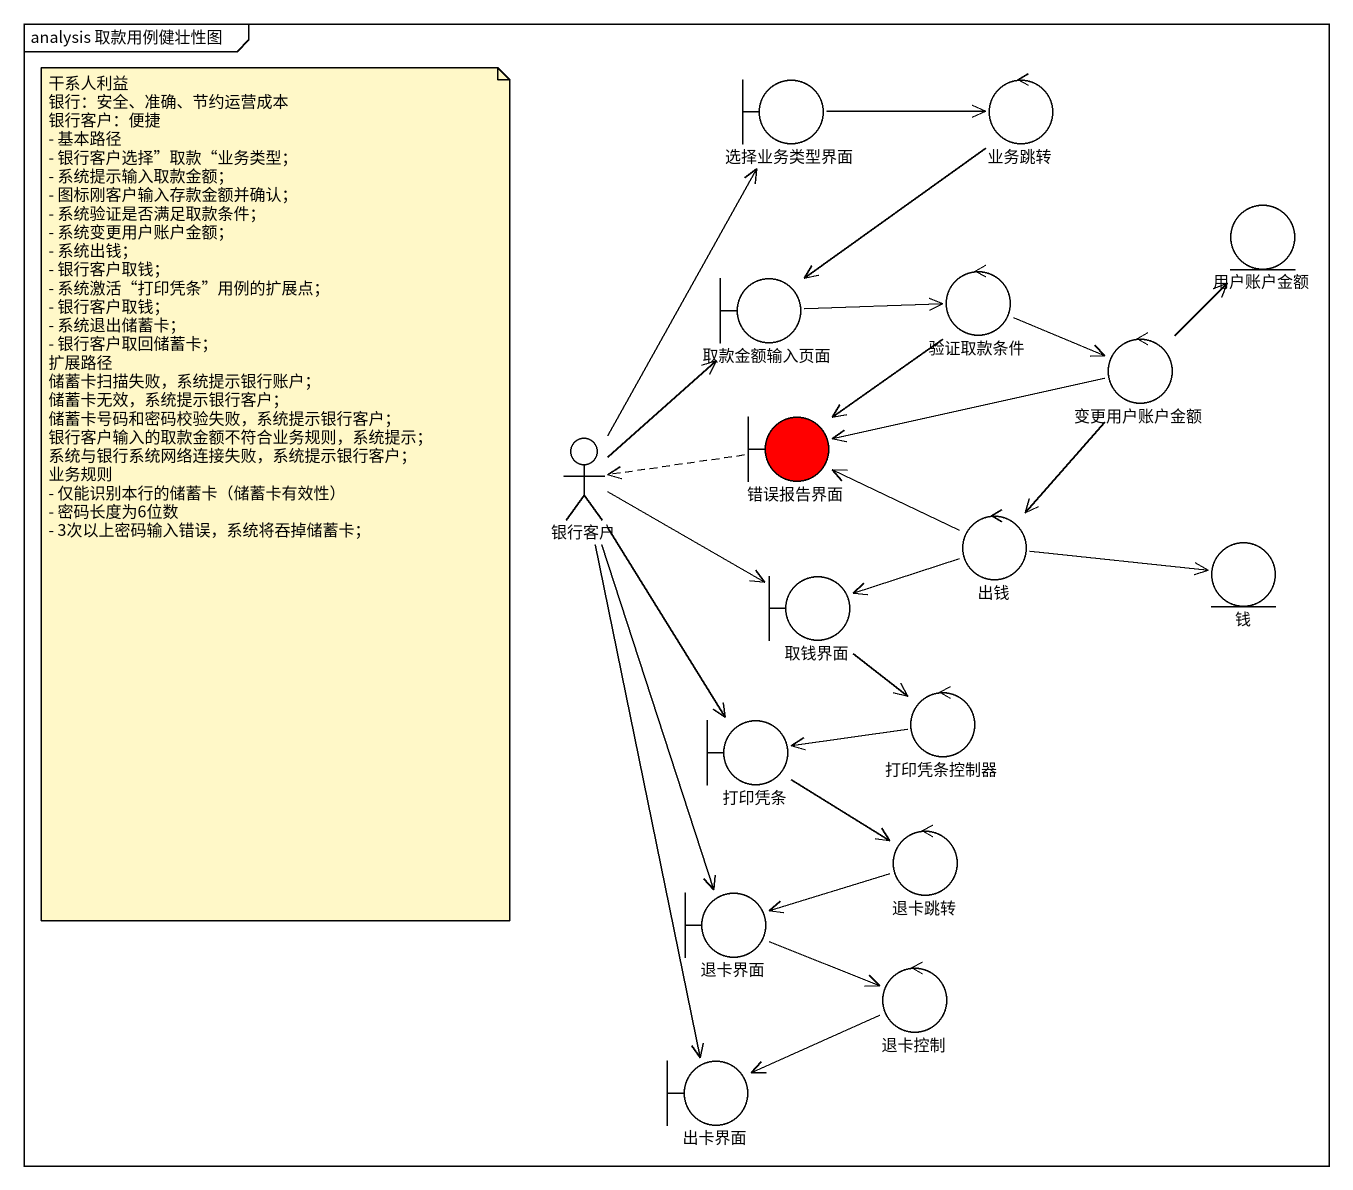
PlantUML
@startuml
mainframe analysis 取款用例健壮性图
boundary 选择业务类型界面
control 业务跳转
entity 用户账户金额
boundary 取款金额输入页面
control 验证取款条件
control 变更用户账户金额
actor 银行客户
boundary 错误报告界面 #FF0000
control 出钱
boundary 取钱界面
entity 钱
boundary 打印凭条
control 打印凭条控制器
control 退卡跳转
boundary 退卡界面
control 退卡控制
boundary 出卡界面
选择业务类型界面 -right-> 业务跳转
业务跳转 --> 取款金额输入页面
取款金额输入页面 -right-> 验证取款条件
验证取款条件 -right-> 变更用户账户金额
验证取款条件 --> 错误报告界面
变更用户账户金额 -up-> 用户账户金额
变更用户账户金额 -left-> 错误报告界面
变更用户账户金额 --> 出钱
银行客户 -up-> 选择业务类型界面
银行客户 -up-> 取款金额输入页面
银行客户 -right-> 取钱界面
银行客户 --> 打印凭条
银行客户 --> 退卡界面
银行客户 --> 出卡界面
错误报告界面 .left.> 银行客户
出钱 -left-> 错误报告界面
出钱 -left-> 取钱界面
出钱 -right-> 钱
取钱界面 --> 打印凭条控制器
打印凭条 --> 退卡跳转
打印凭条控制器 -left-> 打印凭条
退卡跳转 -left-> 退卡界面
退卡界面 -right-> 退卡控制
退卡控制 -left-> 出卡界面
note as N1
  干系人利益
  银行：安全、准确、节约运营成本
  银行客户：便捷
  - 基本路径
  - 银行客户选择”取款“业务类型；
  - 系统提示输入取款金额；
  - 图标刚客户输入存款金额并确认；
  - 系统验证是否满足取款条件；
  - 系统变更用户账户金额；
  - 系统出钱；
  - 银行客户取钱；
  - 系统激活“打印凭条”用例的扩展点；
  - 银行客户取钱；
  - 系统退出储蓄卡；
  - 银行客户取回储蓄卡；
  扩展路径
  储蓄卡扫描失败，系统提示银行账户；
  储蓄卡无效，系统提示银行客户；
  储蓄卡号码和密码校验失败，系统提示银行客户；
  银行客户输入的取款金额不符合业务规则，系统提示；
  系统与银行系统网络连接失败，系统提示银行客户；
  业务规则
  - 仅能识别本行的储蓄卡（储蓄卡有效性）
  - 密码长度为6位数
  - 3次以上密码输入错误，系统将吞掉储蓄卡；
end note
@enduml
